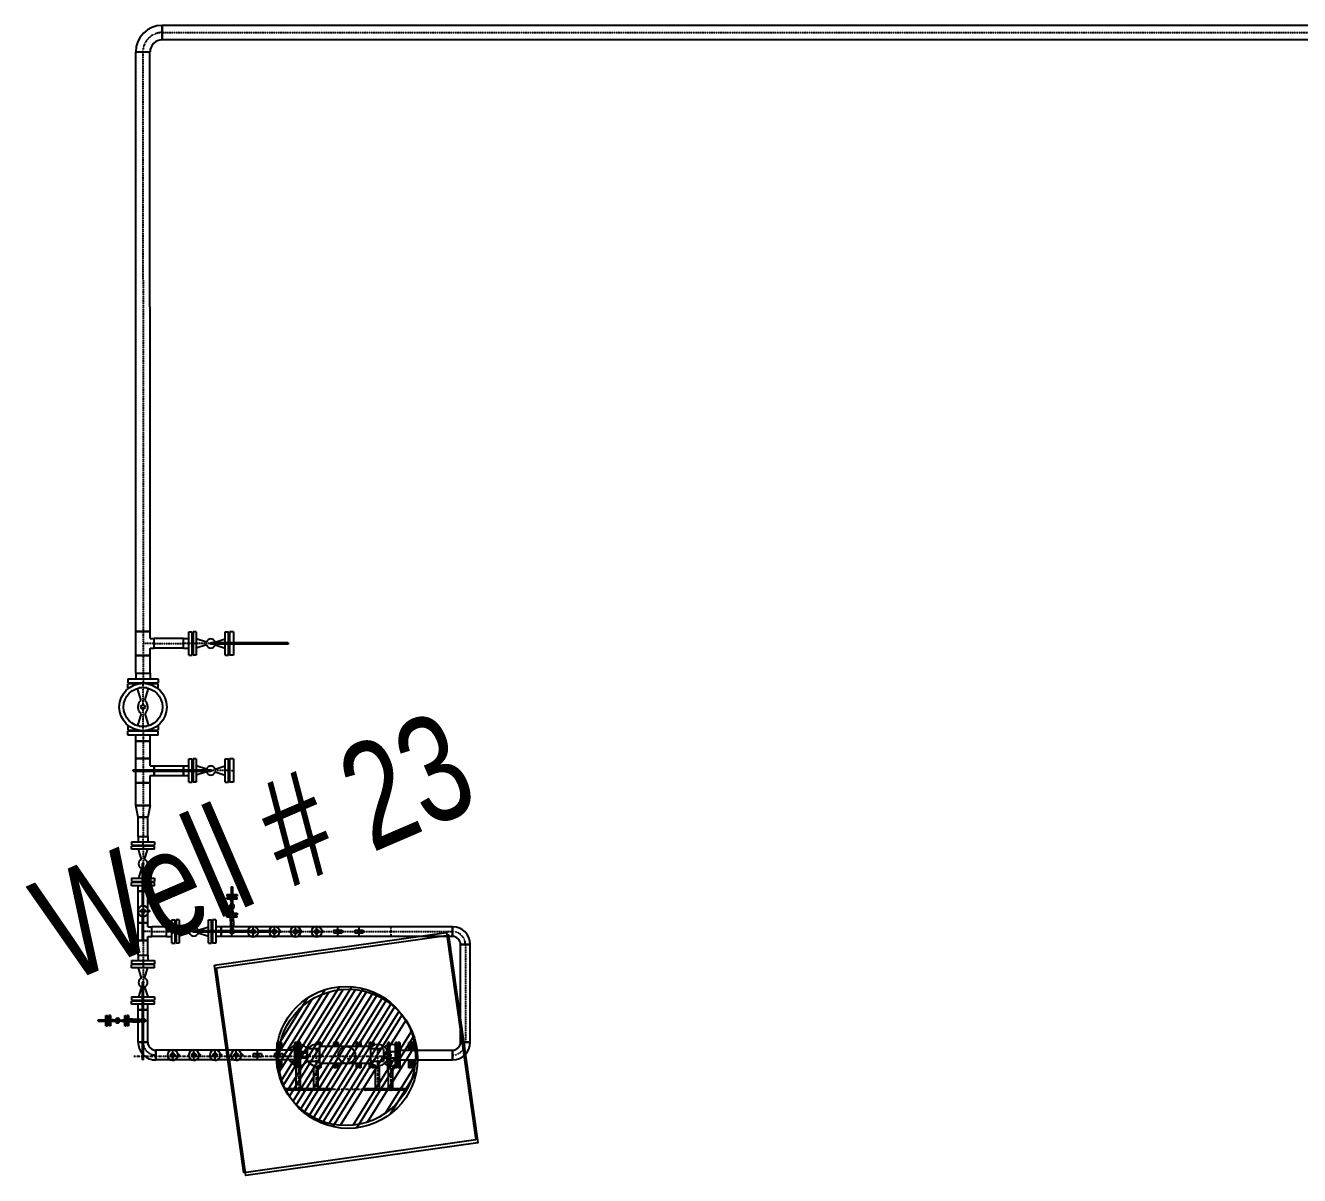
# Model space of a CAD drawing. Header units: millimetres. Extents: x -10011772 to -8149599, y 2847708 to 3434448.
# Drawn here: x -9657225 to -9627150, y 3094818 to 3121959 of the extents above; entities that cross this region are included whole.
import ezdxf
from ezdxf.enums import TextEntityAlignment as Align

# ---------------------------------------------------------------- set-up
doc = ezdxf.new("R2010")
doc.units = ezdxf.units.MM
for name, pattern in [('DASHDOT2', [0.5, 0.25, -0.125, 0, -0.125]), ('DIVIDE2', [0.625, 0.25, -0.125, 0, -0.125, 0, -0.125]), ('HIDDEN2', [0.1875, 0.125, -0.0625])]:
    doc.linetypes.add(name, pattern=pattern)
doc.layers.add('总平面底图', color=9, linetype='Continuous')
doc.styles.add('Swiss721', font='swisscl.ttf')

# ---------------------------------------------------------------- blocks, each defined once
blk = doc.blocks.new('总平面底图 爆炸危险区 LOCATION I')
at = {"layer": '总平面底图', "ltscale": 200}
h = blk.add_hatch(dxfattribs=at)
h.set_pattern_fill('ANSI31', color=256, scale=1000, angle=13.1605, style=0)
h.set_pattern_definition([(58.1604526716, (310548584.18, -2624917102.97), (-106.191096161, 65.9427865357), [])])
h.paths.add_polyline_path([(149101, 85062, 1), (150743, 85062, 1)])
at = {"layer": '总平面底图', "linetype": 'Continuous'}
for p, q in [((147729, 97087), (147729, 97256)), ((188714, 97256), (147729, 97256)), ((147729, 97256), (147729, 97087)), ((188714, 97087), (147729, 97087)), ((147416, 96943), (147584, 96943)), ((147416, 96943), (147584, 96943)), ((147418, 93936), (147416, 96943)), ((147584, 93936), (147584, 96943)), ((147418, 90106), (147418, 93936)), ((147586, 90106), (147586, 93936)), ((147418, 90106), (147586, 90106)), ((147586, 90106), (147418, 90106)), ((147418, 89820), (147418, 90106)), ((147586, 90020), (147586, 90106)), ((148043, 89963), (148043, 90100)), ((148043, 90100), (148081, 90100)), ((148081, 89963), (148081, 90100)), ((148092, 90100), (148092, 89963)), ((148130, 90100), (148092, 90100)), ((148130, 90100), (148130, 89963)), ((148473, 89971), (148473, 90100)), ((148473, 90100), (148511, 90100)), ((148511, 89971), (148511, 90100)), ((148522, 90100), (148522, 89971)), ((148568, 90100), (148522, 90100)), ((148568, 90100), (148568, 89971)), ((148568, 90100), (148568, 89971)), ((147586, 90020), (147632, 90020)), ((147632, 89906), (147632, 90020)), ((147980, 90020), (147632, 90020)), ((147632, 89906), (147632, 90020)), ((147980, 89963), (147980, 90020)), ((147980, 90020), (148043, 90020)), ((147980, 89906), (147980, 90020)), ((147980, 89906), (147980, 89963)), ((148043, 89827), (148043, 89963)), ((148081, 89827), (148081, 89963)), ((148092, 89963), (148092, 89827)), ((148250, 89980), (148130, 90018)), ((148130, 89963), (148130, 89827)), ((148250, 89947), (148130, 89908)), ((149216, 89971), (148302, 89971)), ((149216, 89956), (148302, 89956)), ((148353, 89980), (148473, 90018)), ((148353, 89947), (148473, 89908)), ((148473, 89827), (148473, 89956)), ((148511, 89827), (148511, 89956)), ((148522, 89956), (148522, 89827)), ((148568, 89956), (148568, 89827)), ((148568, 89956), (148568, 89827)), ((149216, 89971), (149216, 89963)), ((149216, 89963), (149216, 89956)), ((147418, 89820), (147586, 89820)), ((147418, 89614), (147418, 89820)), ((147586, 89820), (147418, 89820)), ((147586, 89820), (147586, 89906)), ((147586, 89906), (147632, 89906)), ((147586, 89614), (147586, 89820)), ((147980, 89906), (147632, 89906)), ((147980, 89906), (148043, 89906)), ((148043, 89827), (148081, 89827)), ((148130, 89827), (148092, 89827)), ((148473, 89827), (148511, 89827)), ((148568, 89827), (148522, 89827)), ((147324, 89545), (147502, 89545)), ((147324, 89545), (147324, 89497)), ((147324, 89497), (147502, 89497)), ((147440, 89486), (147324, 89486)), ((147324, 89439), (147324, 89486)), ((147418, 89614), (147586, 89614)), ((147418, 89614), (147502, 89614)), ((147418, 89614), (147418, 89545)), ((147483, 89493), (147418, 89493)), ((147419, 89486), (147418, 89493)), ((147502, 89614), (147586, 89614)), ((147502, 89545), (147679, 89545)), ((147502, 89497), (147679, 89497)), ((147586, 89493), (147520, 89493)), ((147679, 89486), (147564, 89486)), ((147584, 89486), (147586, 89493)), ((147586, 89614), (147586, 89545)), ((147679, 89545), (147679, 89497)), ((147679, 89439), (147679, 89486)), ((147336, 89439), (147324, 89439)), ((147479, 89290), (147435, 89433)), ((147502, 89439), (147456, 89439)), ((147547, 89439), (147502, 89439)), ((147525, 89290), (147568, 89433)), ((147679, 89439), (147668, 89439)), ((147479, 89137), (147435, 88993)), ((147525, 89137), (147568, 88993)), ((147324, 88988), (147336, 88988)), ((147324, 88988), (147324, 88940)), ((147324, 88940), (147440, 88940)), ((147502, 88929), (147324, 88929)), ((147324, 88882), (147324, 88929)), ((147502, 88882), (147324, 88882)), ((147419, 88940), (147418, 88934)), ((147418, 88934), (147483, 88934)), ((147418, 88812), (147418, 88882)), ((147456, 88988), (147502, 88988)), ((147502, 88988), (147547, 88988)), ((147679, 88929), (147502, 88929)), ((147679, 88882), (147502, 88882)), ((147520, 88934), (147586, 88934)), ((147564, 88940), (147679, 88940)), ((147584, 88940), (147586, 88934)), ((147586, 88812), (147586, 88882)), ((147668, 88988), (147679, 88988)), ((147679, 88988), (147679, 88940)), ((147679, 88882), (147679, 88929)), ((147502, 88812), (147418, 88812)), ((147418, 88812), (147586, 88812)), ((147418, 88606), (147418, 88812)), ((147586, 88812), (147502, 88812)), ((147586, 88606), (147586, 88812)), ((147586, 88606), (147418, 88606)), ((147418, 88471), (147418, 88606)), ((147418, 88606), (147586, 88606)), ((147586, 88520), (147586, 88606)), ((148043, 88471), (148043, 88600)), ((148043, 88600), (148081, 88600)), ((148081, 88471), (148081, 88600)), ((148092, 88600), (148092, 88471)), ((148130, 88600), (148092, 88600)), ((148130, 88600), (148130, 88471)), ((148473, 88463), (148473, 88600)), ((148473, 88600), (148511, 88600)), ((148511, 88463), (148511, 88600)), ((148522, 88600), (148522, 88463)), ((148568, 88600), (148522, 88600)), ((148568, 88600), (148568, 88463)), ((148568, 88600), (148568, 88463)), ((147387, 88463), (147387, 88471)), ((147387, 88471), (148302, 88471)), ((147387, 88456), (147387, 88463)), ((147387, 88456), (148302, 88456)), ((147418, 88320), (147418, 88456)), ((147586, 88520), (147632, 88520)), ((147632, 88471), (147632, 88520)), ((147632, 88520), (147632, 88471)), ((147632, 88520), (147980, 88520)), ((147632, 88406), (147632, 88456)), ((147632, 88456), (147632, 88406)), ((147980, 88471), (147980, 88520)), ((147980, 88520), (148043, 88520)), ((147980, 88520), (147980, 88471)), ((147980, 88406), (147980, 88456)), ((147980, 88456), (147980, 88406)), ((148043, 88327), (148043, 88456)), ((148081, 88327), (148081, 88456)), ((148092, 88456), (148092, 88327)), ((148250, 88480), (148130, 88518)), ((148130, 88456), (148130, 88327)), ((148250, 88447), (148130, 88408)), ((148353, 88480), (148473, 88518)), ((148353, 88447), (148473, 88408)), ((148473, 88327), (148473, 88463)), ((148511, 88327), (148511, 88463)), ((148522, 88463), (148522, 88327)), ((148568, 88463), (148568, 88327)), ((148568, 88463), (148568, 88327)), ((147418, 88320), (147586, 88320)), ((147418, 88053), (147418, 88320)), ((147586, 88320), (147418, 88320)), ((147586, 88320), (147586, 88406)), ((147586, 88406), (147632, 88406)), ((147586, 88053), (147586, 88320)), ((147632, 88406), (147980, 88406)), ((147980, 88406), (148043, 88406)), ((148043, 88327), (148081, 88327)), ((148130, 88327), (148092, 88327)), ((148473, 88327), (148511, 88327)), ((148568, 88327), (148522, 88327)), ((147418, 88053), (147586, 88053)), ((147502, 88053), (147418, 88053)), ((147445, 87913), (147418, 88053)), ((147586, 88053), (147502, 88053)), ((147586, 88053), (147559, 87913)), ((147445, 87913), (147559, 87913)), ((147445, 87685), (147445, 87913)), ((147502, 87913), (147445, 87913)), ((147559, 87913), (147502, 87913)), ((147559, 87685), (147559, 87913)), ((147445, 87685), (147502, 87685)), ((147445, 87685), (147445, 87622)), ((147445, 87685), (147559, 87685)), ((147502, 87685), (147559, 87685)), ((147559, 87685), (147559, 87622)), ((147365, 87622), (147502, 87622)), ((147365, 87622), (147365, 87584)), ((147365, 87584), (147502, 87584)), ((147502, 87573), (147365, 87573)), ((147365, 87535), (147365, 87573)), ((147502, 87535), (147365, 87535)), ((147485, 87415), (147447, 87535)), ((147502, 87622), (147638, 87622)), ((147502, 87584), (147638, 87584)), ((147638, 87573), (147502, 87573)), ((147638, 87535), (147502, 87535)), ((147518, 87415), (147557, 87535)), ((147638, 87622), (147638, 87584)), ((147638, 87535), (147638, 87573)), ((147485, 87312), (147447, 87192)), ((147494, 86866), (147494, 87363)), ((147509, 86866), (147509, 87363)), ((147518, 87312), (147557, 87192)), ((147365, 87192), (147494, 87192)), ((147365, 87192), (147365, 87154)), ((147365, 87154), (147494, 87154)), ((147494, 87143), (147365, 87143)), ((147365, 87105), (147365, 87143)), ((147494, 87105), (147365, 87105)), ((147445, 87041), (147445, 87105)), ((147509, 87192), (147638, 87192)), ((147509, 87154), (147638, 87154)), ((147638, 87143), (147509, 87143)), ((147638, 87105), (147509, 87105)), ((147559, 87041), (147559, 87105)), ((147638, 87192), (147638, 87154)), ((147638, 87105), (147638, 87143)), ((148544, 87093), (148552, 87093)), ((148544, 87093), (148544, 86863)), ((148552, 87093), (148559, 87093)), ((148559, 87093), (148559, 86863)), ((147445, 87041), (147494, 87041)), ((147445, 86828), (147445, 87041)), ((147494, 87041), (147445, 87041)), ((147509, 87041), (147559, 87041)), ((147559, 87041), (147509, 87041)), ((147559, 86828), (147559, 87041)), ((148490, 86999), (148544, 86999)), ((148490, 86999), (148490, 86982)), ((148490, 86993), (148544, 86993)), ((148490, 86982), (148544, 86982)), ((148544, 86965), (148490, 86965)), ((148490, 86947), (148490, 86965)), ((148544, 86947), (148490, 86947)), ((148544, 86971), (148535, 86971)), ((148536, 86965), (148535, 86971)), ((148544, 86912), (148539, 86947)), ((148559, 86999), (148614, 86999)), ((148559, 86993), (148614, 86993)), ((148559, 86982), (148614, 86982)), ((148568, 86971), (148559, 86971)), ((148614, 86965), (148559, 86965)), ((148614, 86947), (148559, 86947)), ((148559, 86912), (148565, 86947)), ((148567, 86965), (148568, 86971)), ((148614, 86999), (148614, 86982)), ((148614, 86947), (148614, 86965)), ((147445, 86805), (147559, 86805)), ((147445, 86668), (147445, 86781)), ((147559, 86668), (147559, 86781)), ((147577, 86812), (147563, 86812)), ((147577, 86797), (147563, 86797)), ((147577, 86812), (147577, 86805)), ((147577, 86805), (147577, 86797)), ((148490, 86779), (148552, 86779)), ((148490, 86779), (148490, 86762)), ((148548, 86837), (148539, 86779)), ((148552, 86779), (148614, 86779)), ((148556, 86837), (148565, 86779)), ((148614, 86779), (148614, 86762)), ((147494, 86668), (147445, 86668)), ((147445, 86459), (147445, 86668)), ((147445, 86668), (147494, 86668)), ((147494, 86449), (147494, 86743)), ((147509, 86449), (147509, 86743)), ((147559, 86668), (147509, 86668)), ((147509, 86668), (147559, 86668)), ((147559, 86620), (147559, 86668)), ((147559, 86620), (147606, 86620)), ((147606, 86506), (147606, 86620)), ((147780, 86620), (147606, 86620)), ((147606, 86506), (147606, 86620)), ((147780, 86506), (147780, 86620)), ((147780, 86563), (147780, 86620)), ((147780, 86620), (147843, 86620)), ((147843, 86563), (147843, 86700)), ((147843, 86700), (147881, 86700)), ((147881, 86563), (147881, 86700)), ((147892, 86700), (147892, 86563)), ((147930, 86700), (147892, 86700)), ((147930, 86700), (147930, 86563)), ((148050, 86580), (147930, 86618)), ((148153, 86580), (148273, 86618)), ((148273, 86571), (148273, 86700)), ((148273, 86700), (148311, 86700)), ((148311, 86571), (148311, 86700)), ((148322, 86700), (148322, 86571)), ((148360, 86700), (148322, 86700)), ((148360, 86700), (148360, 86571)), ((148424, 86620), (148360, 86620)), ((148424, 86620), (148424, 86571)), ((148424, 86571), (148424, 86620)), ((148552, 86620), (148424, 86620)), ((148490, 86762), (148552, 86762)), ((148552, 86751), (148490, 86751)), ((148490, 86733), (148490, 86751)), ((148552, 86733), (148490, 86733)), ((148536, 86762), (148535, 86755)), ((148535, 86755), (148568, 86755)), ((148535, 86689), (148535, 86733)), ((148568, 86689), (148535, 86689)), ((148535, 86689), (148535, 86620)), ((148552, 86689), (148535, 86689)), ((148552, 86762), (148614, 86762)), ((148614, 86751), (148552, 86751)), ((148614, 86733), (148552, 86733)), ((148568, 86689), (148552, 86689)), ((148552, 86506), (148552, 86620)), ((148778, 86620), (148552, 86620)), ((148567, 86762), (148568, 86755)), ((148568, 86689), (148568, 86733)), ((148568, 86689), (148568, 86620)), ((148614, 86733), (148614, 86751)), ((148802, 86506), (148802, 86620)), ((149028, 86620), (148825, 86620)), ((149052, 86506), (149052, 86620)), ((149278, 86620), (149075, 86620)), ((149302, 86506), (149302, 86620)), ((149528, 86620), (149325, 86620)), ((149552, 86506), (149552, 86620)), ((149802, 86620), (149575, 86620)), ((149802, 86506), (149802, 86620)), ((150052, 86620), (149802, 86620)), ((150052, 86506), (150052, 86620)), ((151154, 86620), (150052, 86620)), ((151154, 86506), (151154, 86620)), ((151154, 86620), (151154, 86506)), ((147559, 86459), (147559, 86506)), ((147559, 86506), (147606, 86506)), ((147780, 86506), (147606, 86506)), ((147780, 86506), (147780, 86563)), ((147780, 86506), (147843, 86506)), ((147843, 86427), (147843, 86563)), ((147881, 86427), (147881, 86563)), ((147892, 86563), (147892, 86427)), ((147930, 86563), (147930, 86427)), ((148050, 86547), (147930, 86508)), ((148740, 86571), (148102, 86571)), ((148740, 86556), (148102, 86556)), ((148153, 86547), (148273, 86508)), ((148273, 86427), (148273, 86556)), ((148311, 86427), (148311, 86556)), ((148322, 86556), (148322, 86427)), ((148360, 86556), (148360, 86427)), ((148424, 86506), (148360, 86506)), ((148424, 86556), (148424, 86506)), ((148424, 86506), (148424, 86556)), ((148552, 86506), (148424, 86506)), ((148778, 86506), (148552, 86506)), ((149028, 86506), (148825, 86506)), ((148990, 86571), (148863, 86571)), ((148990, 86556), (148863, 86556)), ((149278, 86506), (149075, 86506)), ((149127, 86571), (149113, 86571)), ((149127, 86556), (149113, 86556)), ((149127, 86571), (149127, 86563)), ((149127, 86563), (149127, 86556)), ((149528, 86506), (149325, 86506)), ((149377, 86571), (149363, 86571)), ((149377, 86556), (149363, 86556)), ((149377, 86571), (149377, 86563)), ((149377, 86563), (149377, 86556)), ((149802, 86506), (149575, 86506)), ((149627, 86571), (149613, 86571)), ((149627, 86556), (149613, 86556)), ((149627, 86571), (149627, 86563)), ((149627, 86563), (149627, 86556)), ((149752, 86580), (149802, 86580)), ((149752, 86580), (149752, 86547)), ((149752, 86547), (149802, 86547)), ((149802, 86580), (149852, 86580)), ((149802, 86547), (149852, 86547)), ((150052, 86506), (149802, 86506)), ((149852, 86580), (149852, 86547)), ((150002, 86580), (150052, 86580)), ((150002, 86580), (150002, 86547)), ((150002, 86547), (150052, 86547)), ((150052, 86580), (150102, 86580)), ((150052, 86547), (150102, 86547)), ((151154, 86506), (150052, 86506)), ((150102, 86580), (150102, 86547)), ((147445, 86459), (147494, 86459)), ((147445, 86285), (147445, 86459)), ((147494, 86459), (147445, 86459)), ((147502, 86449), (147494, 86449)), ((147509, 86449), (147502, 86449)), ((147509, 86459), (147559, 86459)), ((147559, 86459), (147509, 86459)), ((147559, 86285), (147559, 86459)), ((147843, 86427), (147881, 86427)), ((147930, 86427), (147892, 86427)), ((148273, 86427), (148311, 86427)), ((148360, 86427), (148322, 86427)), ((151250, 86411), (151364, 86411)), ((151250, 85258), (151250, 86411)), ((151364, 86411), (151250, 86411)), ((151364, 85258), (151364, 86411)), ((147365, 86222), (147502, 86222)), ((147365, 86222), (147365, 86184)), ((147365, 86184), (147502, 86184)), ((147502, 86173), (147365, 86173)), ((147365, 86135), (147365, 86173)), ((147445, 86285), (147559, 86285)), ((147445, 86285), (147502, 86285)), ((147445, 86285), (147445, 86222)), ((147502, 86285), (147559, 86285)), ((147502, 86222), (147638, 86222)), ((147502, 86184), (147638, 86184)), ((147638, 86173), (147502, 86173)), ((147559, 86285), (147559, 86222)), ((147638, 86222), (147638, 86184)), ((147638, 86135), (147638, 86173)), ((147502, 86135), (147365, 86135)), ((147485, 86015), (147447, 86135)), ((147638, 86135), (147502, 86135)), ((147518, 86015), (147557, 86135)), ((147485, 85912), (147447, 85792)), ((147494, 85049), (147494, 85963)), ((147509, 85049), (147509, 85963)), ((147518, 85912), (147557, 85792)), ((147365, 85792), (147494, 85792)), ((147365, 85792), (147365, 85754)), ((147365, 85754), (147494, 85754)), ((147494, 85743), (147365, 85743)), ((147365, 85705), (147365, 85743)), ((147509, 85792), (147638, 85792)), ((147509, 85754), (147638, 85754)), ((147638, 85743), (147509, 85743)), ((147638, 85792), (147638, 85754)), ((147638, 85705), (147638, 85743)), ((147065, 85521), (147065, 85575)), ((147065, 85575), (147083, 85575)), ((147072, 85521), (147072, 85575)), ((147083, 85521), (147083, 85575)), ((147100, 85575), (147100, 85521)), ((147118, 85575), (147100, 85575)), ((147118, 85575), (147118, 85521)), ((147286, 85513), (147286, 85575)), ((147286, 85575), (147303, 85575)), ((147303, 85513), (147303, 85575)), ((147314, 85575), (147314, 85513)), ((147332, 85575), (147314, 85575)), ((147332, 85575), (147332, 85513)), ((147494, 85705), (147365, 85705)), ((147445, 85641), (147445, 85705)), ((147445, 85641), (147494, 85641)), ((147445, 85513), (147445, 85641)), ((147494, 85641), (147445, 85641)), ((147638, 85705), (147509, 85705)), ((147509, 85641), (147559, 85641)), ((147559, 85641), (147509, 85641)), ((147559, 85641), (147559, 85705)), ((147559, 85513), (147559, 85641)), ((146972, 85513), (146972, 85521)), ((146972, 85521), (147202, 85521)), ((146972, 85506), (146972, 85513)), ((146972, 85506), (147202, 85506)), ((147065, 85451), (147065, 85506)), ((147065, 85451), (147083, 85451)), ((147072, 85451), (147072, 85506)), ((147083, 85451), (147083, 85506)), ((147094, 85530), (147094, 85521)), ((147100, 85529), (147094, 85530)), ((147094, 85506), (147094, 85497)), ((147100, 85498), (147094, 85497)), ((147100, 85506), (147100, 85451)), ((147118, 85451), (147100, 85451)), ((147153, 85521), (147118, 85526)), ((147118, 85506), (147118, 85451)), ((147153, 85506), (147118, 85500)), ((147228, 85517), (147286, 85526)), ((147228, 85509), (147286, 85500)), ((147286, 85451), (147286, 85513)), ((147286, 85451), (147303, 85451)), ((147303, 85529), (147310, 85530)), ((147303, 85451), (147303, 85513)), ((147303, 85498), (147310, 85497)), ((147310, 85497), (147310, 85530)), ((147314, 85513), (147314, 85451)), ((147332, 85451), (147314, 85451)), ((147376, 85530), (147332, 85530)), ((147332, 85513), (147332, 85451)), ((147376, 85497), (147332, 85497)), ((147376, 85530), (147376, 85513)), ((147376, 85530), (147376, 85497)), ((147376, 85530), (147445, 85530)), ((147376, 85513), (147376, 85497)), ((147376, 85497), (147445, 85497)), ((147445, 85513), (147559, 85513)), ((147445, 85258), (147445, 85513)), ((147559, 85258), (147559, 85513)), ((147445, 85258), (147494, 85258)), ((147494, 85258), (147445, 85258)), ((147509, 85258), (147559, 85258)), ((147559, 85258), (147509, 85258)), ((147654, 85163), (147654, 85049)), ((147654, 85049), (147654, 85163)), ((147828, 85163), (147654, 85163)), ((147852, 85049), (147852, 85163)), ((148078, 85163), (147875, 85163)), ((147927, 85114), (147913, 85114)), ((147927, 85114), (147927, 85106)), ((148102, 85049), (148102, 85163)), ((148328, 85163), (148125, 85163)), ((148177, 85114), (148163, 85114)), ((148177, 85114), (148177, 85106)), ((148352, 85049), (148352, 85163)), ((148578, 85163), (148375, 85163)), ((148427, 85114), (148413, 85114)), ((148427, 85114), (148427, 85106)), ((148602, 85049), (148602, 85163)), ((148852, 85163), (148625, 85163)), ((148677, 85114), (148663, 85114)), ((148677, 85114), (148677, 85106)), ((148802, 85123), (148852, 85123)), ((148802, 85123), (148802, 85089)), ((148852, 85049), (148852, 85163)), ((149102, 85163), (148852, 85163)), ((148852, 85123), (148902, 85123)), ((148902, 85123), (148902, 85089)), ((149052, 85123), (149102, 85123)), ((149052, 85123), (149052, 85089)), ((149086, 85163), (149086, 85256)), ((149086, 85256), (149086, 85163)), ((149106, 85256), (149086, 85256)), ((149102, 85049), (149102, 85163)), ((149294, 85163), (149102, 85163)), ((149102, 85123), (149152, 85123)), ((149106, 85256), (149106, 85163)), ((149106, 85256), (149106, 85163)), ((149118, 85163), (149118, 85256)), ((149118, 85256), (149118, 85163)), ((149138, 85256), (149118, 85256)), ((149138, 85256), (149138, 85163)), ((149138, 85256), (149138, 85163)), ((149152, 85123), (149152, 85089)), ((149294, 84956), (149294, 85256)), ((149294, 85256), (149294, 84956)), ((149314, 85256), (149294, 85256)), ((149314, 85256), (149314, 84956)), ((149314, 85256), (149314, 84956)), ((149326, 85163), (149314, 85163)), ((149326, 84956), (149326, 85256)), ((149326, 85256), (149326, 84956)), ((149341, 85256), (149326, 85256)), ((149338, 84949), (149338, 85249)), ((149358, 85249), (149358, 84949)), ((149364, 85163), (149358, 85163)), ((149358, 85131), (149439, 85131)), ((149364, 85131), (149364, 85163)), ((149430, 85144), (149364, 85144)), ((149439, 85031), (149439, 85181)), ((149439, 85181), (149439, 85031)), ((149586, 85181), (149439, 85181)), ((149547, 85231), (149547, 85256)), ((149547, 85256), (149547, 85231)), ((149567, 85256), (149547, 85256)), ((149567, 85256), (149567, 85230)), ((149567, 85256), (149567, 85230)), ((149579, 85227), (149579, 85256)), ((149579, 85256), (149579, 85227)), ((149599, 85256), (149579, 85256)), ((149586, 85006), (149586, 85206)), ((149586, 85206), (149586, 85006)), ((150186, 85206), (149586, 85206)), ((149599, 85256), (149599, 85221)), ((149599, 85256), (149599, 85221)), ((149756, 85206), (149756, 85256)), ((149756, 85256), (149756, 85206)), ((149776, 85256), (149756, 85256)), ((149776, 85256), (149776, 85206)), ((149776, 85256), (149776, 85206)), ((149787, 85206), (149787, 85256)), ((149787, 85256), (149787, 85206)), ((149807, 85256), (149787, 85256)), ((149807, 85256), (149807, 85206)), ((149807, 85256), (149807, 85206)), ((150020, 85206), (150020, 85256)), ((150020, 85256), (150020, 85206)), ((150040, 85256), (150020, 85256)), ((150040, 85256), (150040, 85206)), ((150040, 85256), (150040, 85206)), ((150052, 85206), (150052, 85256)), ((150052, 85256), (150052, 85206)), ((150072, 85256), (150052, 85256)), ((150072, 85256), (150072, 85206)), ((150072, 85256), (150072, 85206)), ((150176, 85206), (150176, 85256)), ((150176, 85256), (150176, 85206)), ((150196, 85256), (150176, 85256)), ((150186, 85206), (150186, 85006)), ((150186, 85206), (150186, 85006)), ((150339, 85181), (150186, 85181)), ((150196, 85256), (150196, 85203)), ((150196, 85256), (150196, 85203)), ((150208, 85212), (150208, 85256)), ((150208, 85256), (150208, 85212)), ((150228, 85256), (150208, 85256)), ((150228, 85256), (150228, 85222)), ((150228, 85256), (150228, 85222)), ((150339, 85181), (150339, 85031)), ((150339, 85181), (150339, 85031)), ((150392, 85116), (150339, 85116)), ((150392, 84949), (150392, 85249)), ((150412, 85249), (150412, 84949)), ((150482, 85144), (150412, 85144)), ((150482, 84956), (150482, 85256)), ((150482, 85256), (150482, 84956)), ((150502, 85256), (150482, 85256)), ((150502, 85256), (150502, 84956)), ((150502, 85256), (150502, 84956)), ((150513, 85144), (150502, 85144)), ((150513, 84956), (150513, 85256)), ((150513, 85256), (150513, 84956)), ((150533, 85256), (150513, 85256)), ((150533, 85256), (150533, 84956)), ((150533, 85256), (150533, 84956)), ((150533, 85163), (151154, 85163)), ((150638, 85163), (150638, 85256)), ((150638, 85256), (150638, 85163)), ((150658, 85256), (150638, 85256)), ((150658, 85256), (150658, 85163)), ((150658, 85256), (150658, 85163)), ((150669, 85163), (150669, 85256)), ((150669, 85256), (150669, 85163)), ((150689, 85256), (150669, 85256)), ((150689, 85256), (150689, 85163)), ((150689, 85256), (150689, 85163)), ((151154, 85049), (151154, 85163)), ((151154, 85163), (151154, 85049)), ((151364, 85258), (151250, 85258)), ((151250, 85258), (151364, 85258)), ((147502, 85049), (147494, 85049)), ((147509, 85049), (147502, 85049)), ((147828, 85049), (147654, 85049)), ((148078, 85049), (147875, 85049)), ((147927, 85099), (147913, 85099)), ((147927, 85106), (147927, 85099)), ((148328, 85049), (148125, 85049)), ((148177, 85099), (148163, 85099)), ((148177, 85106), (148177, 85099)), ((148578, 85049), (148375, 85049)), ((148427, 85099), (148413, 85099)), ((148427, 85106), (148427, 85099)), ((148852, 85049), (148625, 85049)), ((148677, 85099), (148663, 85099)), ((148677, 85106), (148677, 85099)), ((148802, 85089), (148852, 85089)), ((148852, 85089), (148902, 85089)), ((149102, 85049), (148852, 85049)), ((149052, 85089), (149102, 85089)), ((149086, 84956), (149086, 85049)), ((149086, 85049), (149086, 84956)), ((149102, 85089), (149152, 85089)), ((149294, 85049), (149102, 85049)), ((149106, 85049), (149106, 84956)), ((149106, 85049), (149106, 84956)), ((149118, 84956), (149118, 85049)), ((149118, 85049), (149118, 84956)), ((149138, 85049), (149138, 84956)), ((149138, 85049), (149138, 84956)), ((149326, 85049), (149314, 85049)), ((149358, 85081), (149439, 85081)), ((149364, 85049), (149358, 85049)), ((149361, 84710), (149361, 84983)), ((149364, 85049), (149364, 85081)), ((149430, 85069), (149364, 85069)), ((149586, 85031), (149439, 85031)), ((149519, 84710), (149519, 84985)), ((149569, 84710), (149569, 84983)), ((149579, 84956), (149579, 84985)), ((149579, 84985), (149579, 84956)), ((150186, 85006), (149586, 85006)), ((149599, 84991), (149599, 84956)), ((149599, 84991), (149599, 84956)), ((149756, 84956), (149756, 85006)), ((149756, 85006), (149756, 84956)), ((149776, 85006), (149776, 84956)), ((149776, 85006), (149776, 84956)), ((149787, 84956), (149787, 85006)), ((149787, 85006), (149787, 84956)), ((149807, 85006), (149807, 84956)), ((149807, 85006), (149807, 84956)), ((150020, 84956), (150020, 85006)), ((150020, 85006), (150020, 84956)), ((150040, 85006), (150040, 84956)), ((150040, 85006), (150040, 84956)), ((150052, 84956), (150052, 85006)), ((150052, 85006), (150052, 84956)), ((150072, 85006), (150072, 84956)), ((150072, 85006), (150072, 84956)), ((150176, 84956), (150176, 85006)), ((150176, 85006), (150176, 84956)), ((150339, 85031), (150186, 85031)), ((150196, 85009), (150196, 84956)), ((150196, 85009), (150196, 84956)), ((150208, 84956), (150208, 85000)), ((150208, 85000), (150208, 84956)), ((150228, 84990), (150228, 84956)), ((150228, 84990), (150228, 84956)), ((150245, 84710), (150245, 84985)), ((150295, 84710), (150295, 84983)), ((150392, 85066), (150339, 85066)), ((150482, 85069), (150412, 85069)), ((150451, 84710), (150451, 84983)), ((150513, 85069), (150502, 85069)), ((150533, 85049), (151154, 85049)), ((150638, 84956), (150638, 85049)), ((150638, 85049), (150638, 84956)), ((150658, 85049), (150658, 84956)), ((150658, 85049), (150658, 84956)), ((150669, 84956), (150669, 85049)), ((150669, 85049), (150669, 84956)), ((150689, 85049), (150689, 84956)), ((150689, 85049), (150689, 84956)), ((149106, 84956), (149086, 84956)), ((149138, 84956), (149118, 84956)), ((149314, 84956), (149294, 84956)), ((149311, 84710), (149311, 84956)), ((149338, 84956), (149326, 84956)), ((149599, 84956), (149579, 84956)), ((149776, 84956), (149756, 84956)), ((149807, 84956), (149787, 84956)), ((150040, 84956), (150020, 84956)), ((150072, 84956), (150052, 84956)), ((150196, 84956), (150176, 84956)), ((150228, 84956), (150208, 84956)), ((150401, 84710), (150401, 84939)), ((150502, 84956), (150482, 84956)), ((150533, 84956), (150513, 84956)), ((150658, 84956), (150638, 84956)), ((150689, 84956), (150669, 84956)), ((149193, 84710), (149401, 84710)), ((149401, 84690), (149193, 84690)), ((149401, 84710), (149701, 84710)), ((149701, 84690), (149401, 84690)), ((150127, 84710), (150427, 84710)), ((150427, 84690), (150127, 84690)), ((150427, 84710), (150583, 84710)), ((150583, 84690), (150427, 84690))]:
    blk.add_line(p, q, dxfattribs=at)
at = {"layer": '总平面底图', "linetype": 'DIVIDE2'}
for p, q in [((147729, 97172), (188714, 97172)), ((147729, 97172), (147729, 97172)), ((147729, 97172), (147729, 97172)), ((147500, 96943), (147500, 96943)), ((147500, 96943), (147500, 96943)), ((147500, 96943), (147502, 93936)), ((147502, 93936), (147502, 90106)), ((147502, 90106), (147502, 89820)), ((147502, 90106), (147502, 90106)), ((147632, 89963), (147502, 89963)), ((147632, 89963), (147980, 89963)), ((147632, 89963), (147632, 89963)), ((148081, 89963), (147980, 89963)), ((148518, 89963), (148086, 89963)), ((148522, 89963), (148568, 89963)), ((148568, 89963), (148568, 89963)), ((147502, 89820), (147502, 89614)), ((147502, 89820), (147502, 89820)), ((147502, 89820), (147502, 89820)), ((147502, 89614), (147502, 89497)), ((147502, 88934), (147502, 89493)), ((147502, 88929), (147502, 88812)), ((147502, 88812), (147502, 88606)), ((147502, 88606), (147502, 88606)), ((147502, 88606), (147502, 88471)), ((147502, 88471), (147502, 88456)), ((147632, 88463), (147502, 88463)), ((147502, 88456), (147502, 88320)), ((147632, 88463), (147632, 88463)), ((147980, 88463), (147632, 88463)), ((147980, 88463), (148081, 88463)), ((148518, 88463), (148086, 88463)), ((148522, 88463), (148568, 88463)), ((148568, 88463), (148568, 88463)), ((147502, 88320), (147502, 88053)), ((147502, 88320), (147502, 88320)), ((147502, 88320), (147502, 88320)), ((147502, 88053), (147502, 87913)), ((147502, 87913), (147502, 87685)), ((147502, 87584), (147502, 87685)), ((147502, 87579), (147502, 87147)), ((147502, 87041), (147502, 87143)), ((147502, 87041), (147502, 86812)), ((148552, 86999), (148552, 86999)), ((148552, 86982), (148552, 86999)), ((148552, 86971), (148552, 86755)), ((147502, 86797), (147502, 86668)), ((147502, 86668), (147502, 86668)), ((147502, 86668), (147502, 86459)), ((148552, 86689), (148552, 86751)), ((148552, 86620), (148552, 86689)), ((148552, 86601), (148552, 86620)), ((147509, 86563), (147502, 86563)), ((147606, 86563), (147509, 86563)), ((147606, 86563), (147780, 86563)), ((147606, 86563), (147606, 86563)), ((147780, 86563), (147881, 86563)), ((148318, 86563), (147886, 86563)), ((148322, 86563), (148424, 86563)), ((148424, 86563), (148552, 86563)), ((148552, 86601), (148552, 86601)), ((148552, 86601), (148552, 86601)), ((148552, 86563), (148552, 86601)), ((148552, 86563), (148552, 86563)), ((148552, 86563), (148552, 86563)), ((148552, 86563), (148802, 86563)), ((148802, 86563), (148802, 86563)), ((148802, 86563), (148802, 86563)), ((148802, 86563), (149052, 86563)), ((149052, 86563), (149052, 86563)), ((149052, 86563), (149052, 86563)), ((149052, 86563), (149127, 86563)), ((149127, 86563), (149240, 86563)), ((149240, 86563), (149302, 86563)), ((149302, 86563), (149302, 86563)), ((149302, 86563), (149302, 86563)), ((149302, 86563), (149377, 86563)), ((149377, 86563), (149490, 86563)), ((149490, 86563), (149552, 86563)), ((149552, 86563), (149627, 86563)), ((149552, 86563), (149552, 86563)), ((149552, 86563), (149552, 86563)), ((149627, 86563), (149752, 86563)), ((149752, 86563), (149802, 86563)), ((149802, 86563), (149802, 86563)), ((149802, 86563), (149802, 86563)), ((149802, 86563), (149852, 86563)), ((149852, 86563), (150002, 86563)), ((150002, 86563), (150052, 86563)), ((150052, 86563), (150052, 86563)), ((150052, 86563), (150052, 86563)), ((150052, 86563), (150102, 86563)), ((150102, 86563), (151154, 86563)), ((151154, 86563), (151154, 86563)), ((151154, 86563), (151154, 86563)), ((147502, 86459), (147502, 86449)), ((147502, 86459), (147502, 86459)), ((147502, 86459), (147502, 86459)), ((147502, 86449), (147502, 86285)), ((151307, 86411), (151307, 85258)), ((151307, 86411), (151307, 86411)), ((151307, 86411), (151307, 86411)), ((147502, 86285), (147502, 86184)), ((147502, 86179), (147502, 85747)), ((147502, 85743), (147502, 85641)), ((147502, 85641), (147502, 85513)), ((147065, 85513), (147065, 85513)), ((147083, 85513), (147065, 85513)), ((147310, 85513), (147094, 85513)), ((147314, 85513), (147376, 85513)), ((147445, 85513), (147376, 85513)), ((147464, 85513), (147445, 85513)), ((147464, 85513), (147464, 85513)), ((147464, 85513), (147464, 85513)), ((147502, 85513), (147464, 85513)), ((147502, 85513), (147502, 85258)), ((147502, 85513), (147502, 85513)), ((147502, 85513), (147502, 85513)), ((147502, 85258), (147502, 85258)), ((147502, 85258), (147502, 85258)), ((151307, 85258), (151307, 85258)), ((151307, 85258), (151307, 85258))]:
    blk.add_line(p, q, dxfattribs=at)
at = {"layer": '总平面底图', "linetype": 'HIDDEN2'}
for p, q in [((148522, 89971), (148522, 89963)), ((148522, 89963), (148522, 89956)), ((148568, 89971), (148568, 89963)), ((148568, 89971), (148568, 89963)), ((148568, 89963), (148568, 89956)), ((148568, 89963), (148568, 89956)), ((147418, 88456), (147418, 88471)), ((147632, 88456), (147632, 88471)), ((147632, 88471), (147632, 88456)), ((147980, 88463), (147980, 88471)), ((147980, 88471), (147980, 88456)), ((147980, 88456), (147980, 88463)), ((148043, 88463), (148043, 88471)), ((148043, 88456), (148043, 88463)), ((148081, 88463), (148081, 88471)), ((148081, 88456), (148081, 88463)), ((147502, 87143), (147494, 87143)), ((147502, 87105), (147494, 87105)), ((147509, 87143), (147502, 87143)), ((147509, 87105), (147502, 87105)), ((147494, 87041), (147509, 87041)), ((147502, 87041), (147494, 87041)), ((147509, 87041), (147502, 87041)), ((148544, 86999), (148552, 86999)), ((148544, 86993), (148552, 86993)), ((148544, 86982), (148552, 86982)), ((148552, 86999), (148559, 86999)), ((148552, 86993), (148559, 86993)), ((148552, 86982), (148559, 86982)), ((147445, 86805), (147445, 86828)), ((147445, 86781), (147445, 86805)), ((147494, 86743), (147494, 86866)), ((147509, 86743), (147509, 86866)), ((147559, 86805), (147559, 86828)), ((147559, 86781), (147559, 86805)), ((147509, 86668), (147494, 86668)), ((147494, 86668), (147509, 86668)), ((148535, 86620), (148535, 86601)), ((148568, 86620), (148568, 86601)), ((148802, 86620), (148778, 86620)), ((148825, 86620), (148802, 86620)), ((149052, 86620), (149028, 86620)), ((149075, 86620), (149052, 86620)), ((149302, 86620), (149278, 86620)), ((149325, 86620), (149302, 86620)), ((149552, 86620), (149528, 86620)), ((149575, 86620), (149552, 86620)), ((148322, 86571), (148322, 86563)), ((148322, 86563), (148322, 86556)), ((148360, 86571), (148360, 86563)), ((148360, 86563), (148360, 86556)), ((148424, 86571), (148424, 86563)), ((148424, 86556), (148424, 86571)), ((148424, 86563), (148424, 86556)), ((148535, 86601), (148552, 86601)), ((148535, 86601), (148535, 86563)), ((148568, 86601), (148535, 86601)), ((148552, 86601), (148568, 86601)), ((148568, 86563), (148568, 86601)), ((148863, 86571), (148740, 86571)), ((148863, 86556), (148740, 86556)), ((148802, 86506), (148778, 86506)), ((148825, 86506), (148802, 86506)), ((148877, 86571), (148877, 86563)), ((148877, 86563), (148877, 86556)), ((149016, 86571), (148990, 86571)), ((149016, 86556), (148990, 86556)), ((149016, 86571), (149016, 86563)), ((149016, 86563), (149016, 86556)), ((149052, 86506), (149028, 86506)), ((149075, 86506), (149052, 86506)), ((149302, 86506), (149278, 86506)), ((149325, 86506), (149302, 86506)), ((149552, 86506), (149528, 86506)), ((149575, 86506), (149552, 86506)), ((147494, 86459), (147509, 86459)), ((147509, 86459), (147494, 86459)), ((147502, 85743), (147494, 85743)), ((147509, 85743), (147502, 85743)), ((147502, 85705), (147494, 85705)), ((147494, 85641), (147509, 85641)), ((147502, 85641), (147494, 85641)), ((147509, 85705), (147502, 85705)), ((147509, 85641), (147502, 85641)), ((147065, 85513), (147065, 85521)), ((147065, 85506), (147065, 85513)), ((147072, 85513), (147072, 85521)), ((147072, 85506), (147072, 85513)), ((147083, 85513), (147083, 85521)), ((147083, 85506), (147083, 85513)), ((147445, 85530), (147464, 85530)), ((147445, 85497), (147464, 85497)), ((147464, 85513), (147464, 85530)), ((147502, 85530), (147464, 85530)), ((147464, 85530), (147464, 85497)), ((147464, 85497), (147464, 85513)), ((147464, 85497), (147502, 85497)), ((147494, 85258), (147509, 85258)), ((147509, 85258), (147494, 85258)), ((147852, 85163), (147828, 85163)), ((147875, 85163), (147852, 85163)), ((148102, 85163), (148078, 85163)), ((148125, 85163), (148102, 85163)), ((148352, 85163), (148328, 85163)), ((148375, 85163), (148352, 85163)), ((148602, 85163), (148578, 85163)), ((148625, 85163), (148602, 85163)), ((149314, 85163), (149294, 85163)), ((149358, 85163), (149326, 85163)), ((149364, 85081), (149364, 85131)), ((147852, 85049), (147828, 85049)), ((147875, 85049), (147852, 85049)), ((148102, 85049), (148078, 85049)), ((148125, 85049), (148102, 85049)), ((148352, 85049), (148328, 85049)), ((148375, 85049), (148352, 85049)), ((148602, 85049), (148578, 85049)), ((148625, 85049), (148602, 85049)), ((149314, 85049), (149294, 85049)), ((149358, 85049), (149326, 85049))]:
    blk.add_line(p, q, dxfattribs=at)
at = {"layer": '总平面底图', "linetype": 'DASHDOT2'}
for p, q in [((149336, 86620), (149336, 86506)), ((149544, 86625), (149544, 86502)), ((150426, 86620), (150426, 86506)), ((149336, 85256), (149336, 84956)), ((149348, 85174), (149348, 85023)), ((149544, 85181), (149544, 85031)), ((150270, 85181), (150270, 85031)), ((150402, 85174), (150402, 85023)), ((150426, 85144), (150426, 85069)), ((149338, 85091), (147392, 85091)), ((149358, 85091), (149338, 85091)), ((149808, 85091), (149358, 85091)), ((149544, 85031), (149544, 84710)), ((150006, 85091), (149808, 85091)), ((150392, 85091), (150006, 85091)), ((150270, 85031), (150270, 84710)), ((150412, 85091), (150392, 85091)), ((150426, 85069), (150426, 84710)), ((149336, 84956), (149336, 84710)), ((149336, 84710), (149336, 84690)), ((149627, 84700), (149476, 84700)), ((149627, 84700), (149476, 84700)), ((149544, 84710), (149544, 84690)), ((150202, 84700), (149627, 84700)), ((150202, 84700), (149627, 84700)), ((150353, 84700), (150202, 84700)), ((150353, 84700), (150202, 84700)), ((150270, 84710), (150270, 84690)), ((150426, 84710), (150426, 84690))]:
    blk.add_line(p, q, dxfattribs=at)
at = {"layer": '总平面底图'}
for p, q in [((148347, 86168), (151083, 86553)), ((151083, 86553), (151429, 84104)), ((148692, 83718), (148347, 86168)), ((151429, 84104), (148692, 83718))]:
    blk.add_line(p, q, dxfattribs=at)
at = {"layer": '总平面底图', "ltscale": 200}
for p, q in [((149086, 84968), (149652, 85879)), ((149131, 84802), (149820, 85913)), ((149195, 84670), (149968, 85913)), ((149275, 84561), (150101, 85891)), ((149083, 85200), (149443, 85779)), ((149366, 84470), (150222, 85850)), ((149467, 84396), (150333, 85791)), ((149578, 84339), (150434, 85717)), ((149700, 84298), (150524, 85625)), ((149834, 84277), (150603, 85515)), ((149983, 84279), (150667, 85381)), ((150152, 84315), (150710, 85213)), ((150365, 84421), (150710, 84976))]:
    blk.add_line(p, q, dxfattribs=at)
at = {"layer": '总平面底图'}
blk.add_lwpolyline([(148371, 86134), (151108, 86520), (151453, 84071), (148716, 83685)], close=True, dxfattribs=at)
at = {"layer": '总平面底图', "linetype": 'Continuous'}
for centre, radius in [((148302, 89963), 7.5), ((147502, 89213), 280), ((147502, 89213), 230), ((147502, 89213), 25), ((148302, 88463), 7.5), ((147502, 87363), 7.5), ((147502, 86805), 16.7), ((147569, 86805), 7.5), ((148552, 86863), 7.5), ((148102, 86563), 7.5), ((148869, 86563), 7.5), ((149119, 86563), 7.5), ((149369, 86563), 7.5), ((149619, 86563), 7.5), ((147502, 85963), 7.5), ((147202, 85513), 7.5), ((147919, 85106), 7.5), ((148169, 85106), 7.5), ((148419, 85106), 7.5), ((148669, 85106), 7.5), ((149907, 85106), 100), ((149907, 85106), 100)]:
    blk.add_circle(centre, radius, dxfattribs=at)
at = {"layer": '总平面底图', "linetype": 'HIDDEN2'}
for centre, radius in [((147502, 86805), 25.1), ((148552, 86563), 25.1), ((148552, 86563), 16.7), ((148802, 86563), 25.1), ((148802, 86563), 16.7), ((149052, 86563), 25.1), ((149052, 86563), 16.7), ((149302, 86563), 25.1), ((149302, 86563), 16.7), ((149552, 86563), 25.1), ((149552, 86563), 16.7), ((149802, 86563), 13.3), ((150052, 86563), 16), ((150052, 86563), 10.7), ((147502, 85513), 25.1), ((147502, 85513), 16.7), ((147852, 85106), 25.1), ((147852, 85106), 16.7), ((148102, 85106), 25.1), ((148102, 85106), 16.7), ((148352, 85106), 25.1), ((148352, 85106), 16.7), ((148602, 85106), 25.1), ((148602, 85106), 16.7), ((148852, 85106), 13.3), ((149102, 85106), 16), ((149102, 85106), 10.7)]:
    blk.add_circle(centre, radius, dxfattribs=at)
at = {"layer": '总平面底图', "ltscale": 200}
for centre in [(149897, 85096), (149922, 85062)]:
    blk.add_circle(centre, 821, dxfattribs=at)
at = {"layer": '总平面底图', "linetype": 'Continuous'}
for centre, radius, start, end in [((147729, 96943), 313, 90, 180), ((147729, 96943), 144, 90, 180), ((148302, 89963), 54, 17.8189, 162.1811), ((148302, 89963), 54, 197.8189, 342.1811), ((148302, 88463), 54, 17.8189, 162.1811), ((148302, 88463), 54, 197.8189, 342.1811), ((147502, 87363), 54, 107.8189, 252.1811), ((147502, 87363), 54, 287.8189, 72.1811), ((147502, 86805), 61.9, 4.4353, 355.5647), ((148552, 86863), 27, 106.1353, 261.2057), ((148552, 86863), 27, 278.7943, 0), ((148552, 86863), 27, 0, 73.8647), ((148102, 86563), 54, 17.8189, 162.1811), ((148802, 86563), 61.9, 4.4353, 355.5647), ((149052, 86563), 61.9, 4.4353, 355.5647), ((149302, 86563), 61.9, 4.4353, 355.5647), ((149552, 86563), 61.9, 4.4353, 355.5647), ((151154, 86411), 210, 0, 90), ((148102, 86563), 54, 197.8189, 342.1811), ((149802, 86563), 20, 56.3457, 123.6543), ((149802, 86563), 20, 236.3457, 303.6543), ((151154, 86411), 95.3, 0, 90), ((147502, 85963), 54, 107.8189, 252.1811), ((147502, 85963), 54, 287.8189, 72.1811), ((147202, 85513), 27, 8.7943, 163.8647), ((147202, 85513), 27, 196.1353, 351.2057), ((147654, 85258), 210, 180, 220.265), ((147654, 85258), 95.3, 180, 270), ((147852, 85106), 61.9, 4.4353, 355.5647), ((148102, 85106), 61.9, 4.4353, 355.5647), ((148352, 85106), 61.9, 4.4353, 355.5647), ((148602, 85106), 61.9, 4.4353, 355.5647), ((148852, 85106), 20, 56.3457, 123.6543), ((149341, 85106), 125, 112.0315, 152.7934), ((149341, 85106), 125, 96.6438, 102.4223), ((149348, 85249), 10, 0, 180), ((149341, 85106), 125, 36.8699, 82.2031), ((149549, 85106), 125, 151.247, 163.0777), ((149549, 85106), 125, 53.1301, 143.1301), ((150275, 85106), 125, 20.8993, 135.5476), ((150431, 85106), 125, 108.2755, 128.6013), ((150402, 85249), 10, 0, 180), ((150431, 85106), 125, 66.0409, 98.8348), ((150431, 85106), 125, 49.0417, 55.5223), ((150431, 85106), 125, 27.2066, 35.3623), ((151154, 85258), 210, 270, 0), ((151154, 85258), 95.3, 270, 0), ((147654, 85258), 210, 226.2525, 270), ((148852, 85106), 20, 236.3457, 303.6543), ((149341, 85106), 125, 207.2066, 247.9685), ((149341, 85106), 125, 279.2877, 323.1301), ((149549, 85106), 125, 196.9223, 208.753), ((149549, 85106), 125, 216.8699, 256.1956), ((149549, 85106), 125, 279.2877, 306.8699), ((150275, 85106), 125, 224.4524, 256.1956), ((150275, 85106), 125, 279.2877, 339.1007), ((150431, 85106), 125, 231.3987, 251.7245), ((150431, 85106), 125, 279.2877, 293.9591), ((150431, 85106), 125, 304.4777, 310.9583), ((150431, 85106), 125, 324.6377, 332.7934), ((149348, 84949), 10, 180, 0), ((150402, 84949), 10, 180, 0), ((149193, 84700), 10, 90, 270), ((149401, 84700), 10, 90, 270), ((149701, 84700), 10, 270, 90), ((150127, 84700), 10, 90, 270), ((150427, 84700), 10, 270, 90), ((150583, 84700), 10, 270, 90)]:
    blk.add_arc(centre, radius, start, end, dxfattribs=at)
at = {"layer": '总平面底图', "linetype": 'DIVIDE2'}
for centre, radius, start, end in [((147729, 96943), 229, 90, 180), ((151154, 86411), 152, 0, 90), ((147654, 85258), 152, 180, 198.0498), ((147654, 85258), 152, 198.0498, 270), ((151154, 85258), 152, 270, 0)]:
    blk.add_arc(centre, radius, start, end, dxfattribs=at)
at = {"layer": '总平面底图', "linetype": 'HIDDEN2'}
for centre, radius, start, end in [((148802, 86563), 61.9, 0, 4.4353), ((148802, 86563), 61.9, 355.5647, 0), ((149052, 86563), 61.9, 0, 4.4353), ((149052, 86563), 61.9, 355.5647, 0), ((149302, 86563), 61.9, 0, 4.4353), ((149302, 86563), 61.9, 355.5647, 0), ((149552, 86563), 61.9, 0, 4.4353), ((149552, 86563), 61.9, 355.5647, 0), ((149802, 86563), 20, 123.6543, 236.3457), ((149802, 86563), 20, 0, 56.3457), ((149802, 86563), 20, 303.6543, 0), ((147654, 85258), 210, 220.265, 226.2525), ((147852, 85106), 61.9, 0, 4.4353), ((148102, 85106), 61.9, 0, 4.4353), ((148352, 85106), 61.9, 0, 4.4353), ((148602, 85106), 61.9, 0, 4.4353), ((148852, 85106), 20, 123.6543, 236.3457), ((148852, 85106), 20, 0, 56.3457), ((147852, 85106), 61.9, 355.5647, 0), ((148102, 85106), 61.9, 355.5647, 0), ((148352, 85106), 61.9, 355.5647, 0), ((148602, 85106), 61.9, 355.5647, 0), ((148852, 85106), 20, 303.6543, 0)]:
    blk.add_arc(centre, radius, start, end, dxfattribs=at)
at = {"layer": '总平面底图', "linetype": 'Continuous'}
for points in [[(147446, 89202), (147445, 89215), (147446, 89228), (147449, 89241)], [(147454, 89170), (147450, 89179), (147447, 89190), (147446, 89202)], [(147449, 89241), (147452, 89253), (147456, 89264), (147462, 89273)], [(147462, 89273), (147467, 89279), (147472, 89285), (147478, 89289)], [(147478, 89289), (147478, 89289), (147478, 89289), (147479, 89290)], [(147525, 89289), (147525, 89289), (147525, 89289), (147525, 89290)], [(147541, 89273), (147537, 89279), (147531, 89285), (147525, 89289)], [(147554, 89241), (147552, 89253), (147547, 89264), (147541, 89273)], [(147549, 89170), (147553, 89179), (147556, 89190), (147557, 89202)], [(147557, 89202), (147558, 89215), (147557, 89228), (147554, 89241)], [(147466, 89149), (147461, 89155), (147457, 89162), (147454, 89170)], [(147479, 89137), (147474, 89140), (147470, 89144), (147466, 89149)], [(147525, 89137), (147529, 89140), (147534, 89144), (147538, 89149)], [(147538, 89149), (147542, 89155), (147546, 89162), (147549, 89170)]]:
    blk.add_open_spline(points, degree=3, dxfattribs=at)
at = {"layer": '总平面底图'}
for p in [(151083, 86553), (151108, 86520), (149897, 85096), (149922, 85062)]:
    blk.add_point(p, dxfattribs=at)
at = {"layer": '总平面底图', "style": 'Swiss721'}
blk.add_text('Well # 23', height=1250, rotation=23.2723, dxfattribs=at).set_placement((146357, 86517), align=Align.MIDDLE_LEFT)

msp = doc.modelspace()

# ---------------------------------------------------------------- block references
at = {"layer": '总平面底图', "xscale": 2, "yscale": 2, "zscale": 2}
msp.add_blockref('总平面底图 爆炸危险区 LOCATION I', (-9949454, 2927448), dxfattribs=at)

doc.saveas('drawing.dxf')
